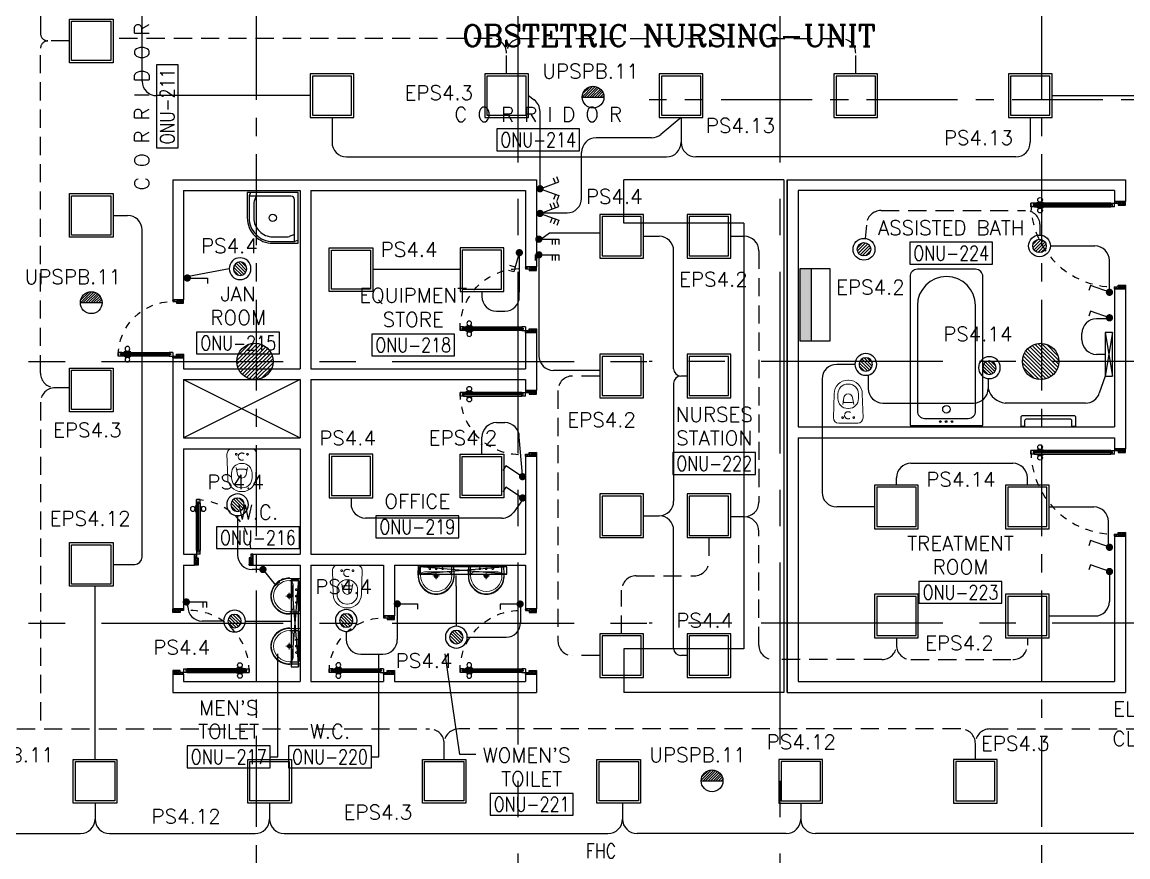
# Model space of a CAD drawing. Extents: x 0 to 92.9, y -1.3 to 78.2.
# Drawn here: x 15.58 to 30.79, y 13.13 to 24.61 of the extents above; entities that cross this region are included whole.
import ezdxf
from ezdxf.enums import TextEntityAlignment as Align

# ---------------------------------------------------------------- set-up
doc = ezdxf.new("R2010")
doc.units = 0
doc.header["$MEASUREMENT"] = 0
for name, pattern in [('CENTER', [2, 1.25, -0.25, 0.25, -0.25]), ('CENTER2', [1.125, 0.75, -0.125, 0.125, -0.125]), ('CENTERX2', [4, 2.5, -0.5, 0.5, -0.5]), ('DASHED', [0.75, 0.5, -0.25]), ('HIDDEN', [0.375, 0.25, -0.125]), ('HIDDEN2', [0.1875, 0.125, -0.0625])]:
    doc.linetypes.add(name, pattern=pattern)
doc.layers.get('0').update_dxf_attribs({"color": 11, "linetype": 'CONTINUOUS'})
for name, color, linetype in [('A-FUR-ACCES', 11, 'CONTINUOUS'), ('AXES', 11, 'CENTERX2'), ('AXES1', 11, 'CENTER'), ('COUNTER', 11, 'CONTINUOUS'), ('DIM', 11, 'CONTINUOUS'), ('DOOR', 11, 'CONTINUOUS'), ('E-CLINE', 2, 'CONTINUOUS'), ('E-HLINE', 2, 'HIDDEN'), ('E-LITE', 4, 'CONTINUOUS'), ('E-SWITCH', 4, 'CONTINUOUS'), ('E-SWITCHES', 4, 'CENTER2'), ('E-TEXT', 4, 'CONTINUOUS'), ('E-TRXT', 4, 'CONTINUOUS'), ('EL-LITE', 4, 'CONTINUOUS'), ('FHC', 11, 'CONTINUOUS'), ('FIX', 11, 'CONTINUOUS'), ('HAT', 11, 'CONTINUOUS'), ('RM-BOX', 11, 'CONTINUOUS'), ('RM-IND', 11, 'CONTINUOUS'), ('RM-NAME', 11, 'CONTINUOUS'), ('RM-NO', 11, 'CONTINUOUS'), ('TITLE', 4, 'CONTINUOUS'), ('WALL', 11, 'CONTINUOUS')]:
    doc.layers.add(name, color=color, linetype=linetype)
doc.styles.add('ROMANC', font='romanc', dxfattribs={"height": 0.1})
doc.styles.add('ROMANS', font='ROMANS.shx', dxfattribs={"width": 0.6})

# ---------------------------------------------------------------- blocks, each defined once
blk = doc.blocks.new('L42')
at = {"layer": 'E-LITE'}
for p, q in [((0.3, 0.3), (-0.3, 0.3)), ((-0.3, 0.3), (-0.3, -0.3)), ((0.3, -0.3), (0.3, 0.3)), ((-0.3, -0.3), (0.3, -0.3))]:
    blk.add_line(p, q, dxfattribs=at)
at = {"layer": 'E-LITE', "color": 8}
blk.add_lwpolyline([(-0.27, 0.27), (-0.27, -0.27), (0.27, -0.27), (0.27, 0.27)], close=True, dxfattribs=at)
blk = doc.blocks.new('*X49')
at = {"color": 0}
for p, q in [((21548.527, 18540.142), (21548.801, 18540.415)), ((21548.529, 18539.966), (21548.977, 18540.414)), ((21548.584, 18539.845), (21549.098, 18540.359)), ((21548.672, 18539.756), (21549.187, 18540.271)), ((21548.793, 18539.7), (21549.243, 18540.15)), ((21548.966, 18539.696), (21549.246, 18539.977))]:
    blk.add_line(p, q, dxfattribs=at)
blk = doc.blocks.new('SPOT')
at = {"layer": 'E-LITE'}
for radius in [0.6, 0.369]:
    blk.add_circle((0, 0), radius, dxfattribs=at)
at = {"layer": 'E-LITE', "color": 8}
blk.add_blockref('*X49', (-21548.886, -18540.056), dxfattribs=at)
blk = doc.blocks.new('MR14')
at = {"layer": 'E-LITE'}
for p, q in [((-600, 100), (-600, 0)), ((-600, 0), (600, 0)), ((600, 0), (600, 100))]:
    blk.add_line(p, q, dxfattribs=at)
at = {"layer": 'E-LITE', "color": 8}
for p, q in [((600, 100), (-600, 0)), ((600, 0), (-600, 100))]:
    blk.add_line(p, q, dxfattribs=at)
at = {"layer": 'E-LITE', "color": 3}
blk.add_line((600, 100), (-600, 100), dxfattribs=at)
blk = doc.blocks.new('2G1W')
for p, q in [((0, 0), (0.55, 0)), ((0.45, 0), (0.45, -0.15)), ((0.55, 0), (0.55, -0.15))]:
    blk.add_line(p, q)
at = {"const_width": 0.1}
blk.add_lwpolyline([(-0.05, 0, 1), (0.05, 0, 1)], format="xyb", close=True, dxfattribs=at)
blk = doc.blocks.new('MR20')
at = {"layer": 'E-LITE'}
for p, q in [((-300, 100), (-300, 0)), ((-300, 100), (-300, 0)), ((-300, 0), (300, 0)), ((-300, 0), (300, 0)), ((-300, 0), (300, 0)), ((-300, 0), (-300, 0)), ((300, 0), (300, 100)), ((300, 0), (300, 100)), ((300, 0), (300, 0))]:
    blk.add_line(p, q, dxfattribs=at)
at = {"layer": 'E-LITE', "color": 3}
blk.add_line((300, 100), (-300, 100), dxfattribs=at)
at = {"layer": 'E-LITE', "color": 8}
for p, q in [((300, 0), (-300, 100)), ((300, 100), (-300, 0))]:
    blk.add_line(p, q, dxfattribs=at)
blk = doc.blocks.new('RM1')
at = {"layer": 'RM-BOX'}
blk.add_lwpolyline([(570, -200), (-570, -200), (-570, -500), (570, -500)], close=True, dxfattribs=at)
at = {"layer": 'RM-NAME', "style": 'ROMANS'}
for tag, p in [('ROOMNAME1', (0, 324)), ('ROOMNAME2', (0, 0))]:
    blk.add_attdef(tag, text='', height=200, dxfattribs=at).set_placement(p, align=Align.MIDDLE)
at = {"layer": 'RM-NO', "style": 'ROMANS', "width": 0.8}
blk.add_attdef('ROOMNO', text='', height=200, dxfattribs=at).set_placement((0, -350), align=Align.MIDDLE)
blk = doc.blocks.new('BTUB1')
at = {"layer": 'FIX'}
for points in [[(-500, -25), (-500, -2075, 0.414214), (-400, -2175), (400, -2175, 0.414214), (500, -2075), (500, -25)], [(-400, -1675, 1), (400, -1675), (400, -225, 0.414214), (300, -125), (-300, -125, 0.414214), (-400, -225)]]:
    blk.add_lwpolyline(points, format="xyb", close=True, dxfattribs=at)
for centre, radius in [((-75, -81), 11), ((5, -81), 11), ((85, -81), 11), ((0, -250), 52.2)]:
    blk.add_circle(centre, radius, dxfattribs=at)
blk = doc.blocks.new('JAN-001')
for p, q in [((730, -30), (30, -30)), ((30, -30), (30, -730)), ((80, -130), (80, -705)), ((705, -80), (130, -80)), ((610, -80), (635, -152)), ((688, -30), (704, -76)), ((705, -380), (705, -84)), ((730, -380), (730, -30)), ((640, -380), (640, -184)), ((30, -688), (76, -704)), ((30, -730), (380, -730)), ((80, -610), (152, -635)), ((84, -705), (380, -705)), ((184, -640), (380, -640))]:
    blk.add_line(p, q)
blk.add_circle((380, -380), 50)
for centre, radius, start, end in [((130, -130), 50, 90, 180), ((540, -184), 100, 0, 19.0039), ((680, -84), 25, 0, 19.0039), ((380, -380), 350, 270, 0), ((380, -380), 325, 270, 0), ((380, -380), 260, 270, 0), ((84, -680), 25, 250.9961, 270), ((184, -540), 100, 250.9961, 270)]:
    blk.add_arc(centre, radius, start, end)
blk = doc.blocks.new('DOOR80')
at = {"layer": 'DOOR', "color": 0, "linetype": 'ByBlock'}
for p, q in [((-91, 805), (-91, 740)), ((-82, 805), (-91, 805)), ((-82, 728), (-82, 818)), ((-75, 818), (-82, 818)), ((-82, 805), (-82, 740)), ((-75, 850), (-75, 900)), ((-75, 900), (-25, 900)), ((-25, 900), (-75, 900)), ((-58, 850), (-75, 850)), ((-58, 850), (-58, 870)), ((-42, 870), (-58, 870)), ((-42, 850), (-42, 870)), ((-25, 850), (-42, 850)), ((-25, 850), (-25, 900)), ((-25, 818), (-18, 818)), ((-18, 728), (-18, 818)), ((-18, 805), (-18, 740)), ((-18, 805), (-9, 805)), ((-9, 805), (-9, 740)), ((-82, 740), (-91, 740)), ((-75, 728), (-82, 728)), ((-25, 728), (-18, 728)), ((-18, 740), (-9, 740)), ((-75, 200), (-58, 200)), ((-75, 150), (-75, 200)), ((-58, 200), (-58, 180)), ((-58, 180), (-42, 180)), ((-42, 200), (-25, 200)), ((-42, 180), (-42, 200)), ((-25, 200), (-25, 150)), ((-800, 150), (-800, 0)), ((-800, 150), (-775, 150)), ((-800, 0), (-800, 150)), ((-750, 0), (-800, 0)), ((-775, 150), (-775, 100)), ((-775, 100), (-750, 100)), ((-750, 100), (-750, 0)), ((-75, 150), (-25, 150)), ((-50, 100), (-50, 0)), ((-25, 100), (-50, 100)), ((-50, 0), (0, 0)), ((0, 150), (-25, 150)), ((-25, 150), (-25, 100)), ((0, 0), (0, 150)), ((0, 150), (0, 0))]:
    blk.add_line(p, q, dxfattribs=at)
at = {"layer": 'DOOR', "linetype": 'ByBlock'}
for p, q in [((-75, 850), (-75, 200)), ((-58, 200), (-58, 850)), ((-42, 200), (-42, 850)), ((-25, 200), (-25, 850))]:
    blk.add_line(p, q, dxfattribs=at)
at = {"layer": 'DOOR', "color": 9, "linetype": 'ByBlock'}
for p, q in [((-750, 0), (-800, 114)), ((-750, 0), (-800, 40)), ((-750, 0), (-763, 100)), ((-50, 0), (0, 114)), ((-50, 0), (-37, 100)), ((-50, 0), (0, 40))]:
    blk.add_line(p, q, dxfattribs=at)
at = {"layer": 'DOOR', "color": 0, "linetype": 'ByBlock'}
for centre in [(-124, 773), (24, 773)]:
    blk.add_circle(centre, 32.4, dxfattribs=at)
at = {"layer": 'DOOR', "linetype": 'HIDDEN', "ltscale": 0.5}
blk.add_arc((-25, 150), 750, 90, 180, dxfattribs=at)
at = {"layer": 'DOOR', "color": 9, "linetype": 'ByBlock'}
for centre, radius, start, end in [((-750, 0), 154, 103.7142, 108.8947), ((-750, 0), 134, 100.72, 111.8402), ((-750, 0), 94.4, 90, 121.9818), ((-750, 0), 74.4, 90, 132.2236), ((-750, 0), 54.4, 90, 156.7926), ((-750, 0), 34.4, 90, 180), ((-750, 0), 14.4, 90, 180), ((-50, 0), 94.4, 58.0182, 90), ((-50, 0), 74.4, 47.7764, 90), ((-50, 0), 54.4, 23.2074, 90), ((-50, 0), 34.4, 0, 90), ((-50, 0), 14.4, 0, 90), ((-50, 0), 134, 68.1598, 79.28), ((-50, 0), 114, 64.0838, 77.3774), ((-50, 0), 154, 71.1053, 76.2858)]:
    blk.add_arc(centre, radius, start, end, dxfattribs=at)
blk = doc.blocks.new('DOOR90')
at = {"layer": 'DOOR', "linetype": 'ByBlock'}
for p, q in [((0, 0), (-150, 0)), ((-200, -25), (-1000, -25)), ((-200, -42), (-1000, -42)), ((-200, -58), (-1000, -58)), ((-1000, -75), (-200, -75))]:
    blk.add_line(p, q, dxfattribs=at)
at = {"layer": 'DOOR', "color": 0, "linetype": 'ByBlock'}
for p, q in [((-150, 0), (-150, -25)), ((-150, 0), (0, 0)), ((0, -50), (0, 0)), ((-1050, -25), (-1050, -75)), ((-1050, -75), (-1050, -25)), ((-1000, -25), (-1050, -25)), ((-1000, -75), (-1050, -75)), ((-1020, -42), (-1020, -58)), ((-1000, -42), (-1020, -42)), ((-1000, -58), (-1020, -58)), ((-1000, -25), (-1000, -42)), ((-1000, -58), (-1000, -75)), ((-968, -25), (-968, -18)), ((-878, -18), (-968, -18)), ((-968, -75), (-968, -82)), ((-878, -82), (-968, -82)), ((-955, -18), (-955, -9)), ((-955, -9), (-890, -9)), ((-955, -18), (-890, -18)), ((-955, -82), (-955, -91)), ((-955, -82), (-890, -82)), ((-955, -91), (-890, -91)), ((-890, -18), (-890, -9)), ((-890, -82), (-890, -91)), ((-878, -25), (-878, -18)), ((-878, -75), (-878, -82)), ((-200, -42), (-200, -25)), ((-200, -25), (-150, -25)), ((-180, -42), (-200, -42)), ((-200, -75), (-200, -58)), ((-200, -58), (-180, -58)), ((-150, -75), (-200, -75)), ((-180, -58), (-180, -42)), ((-150, -75), (-150, -25)), ((-150, -25), (-100, -25)), ((-100, -25), (-100, -50)), ((-100, -50), (0, -50)), ((-150, -900), (-150, -875)), ((-150, -875), (-100, -875)), ((0, -900), (-150, -900)), ((-150, -900), (0, -900)), ((-100, -850), (0, -850)), ((-100, -875), (-100, -850)), ((0, -850), (0, -900))]:
    blk.add_line(p, q, dxfattribs=at)
at = {"layer": 'DOOR', "color": 9, "linetype": 'ByBlock'}
for p, q in [((0, -50), (-114, 0)), ((0, -50), (-40, 0)), ((0, -50), (-100, -37)), ((0, -850), (-114, -900)), ((0, -850), (-100, -863)), ((0, -850), (-40, -900))]:
    blk.add_line(p, q, dxfattribs=at)
at = {"layer": 'DOOR', "color": 0, "linetype": 'ByBlock'}
for centre in [(-923, 24), (-923, -124)]:
    blk.add_circle(centre, 32.4, dxfattribs=at)
at = {"layer": 'DOOR', "color": 9, "linetype": 'ByBlock'}
for centre, radius, start, end in [((0, -50), 74.4, 137.7764, 180), ((0, -50), 54.4, 113.2074, 180), ((0, -50), 154, 161.1053, 166.2858), ((0, -50), 134, 158.1598, 169.28), ((0, -50), 114, 154.0838, 167.3774), ((0, -50), 94.4, 148.0182, 180), ((0, -50), 34.4, 90, 180), ((0, -50), 14.4, 90, 180), ((0, -850), 154, 193.7142, 198.8947), ((0, -850), 134, 190.72, 201.8402), ((0, -850), 94.4, 180, 211.9818), ((0, -850), 74.4, 180, 222.2236), ((0, -850), 54.4, 180, 246.7926), ((0, -850), 34.4, 180, 270), ((0, -850), 14.4, 180, 270)]:
    blk.add_arc(centre, radius, start, end, dxfattribs=at)
at = {"layer": 'DOOR', "linetype": 'HIDDEN', "ltscale": 0.5}
blk.add_arc((-222, -50), 828, 178.2701, 275.003, dxfattribs=at)
blk = doc.blocks.new('LAV1')
at = {"layer": 'FIX', "linetype": 'ByBlock', "ltscale": 0.3}
for p, q in [((-280, 210), (-275, 50)), ((-245, 210), (-245, 85)), ((245, 210), (245, 85)), ((280, 210), (275, 50)), ((0, 60), (-220, 60)), ((0, 60), (220, 60))]:
    blk.add_line(p, q, dxfattribs=at)
at = {"layer": 'FIX', "linetype": 'Continuous', "lineweight": 20}
for p, q in [((-275, 210), (-275, 50)), ((275, 210), (275, 50)), ((0, 50), (-275, 50)), ((0, 50), (-252, 50)), ((0, 155), (-181, 155)), ((0, 155), (181, 155)), ((0, 50), (275, 50)), ((0, 50), (252, 50))]:
    blk.add_line(p, q, dxfattribs=at)
at = {"layer": 'FIX', "linetype": 'DASHED', "lineweight": 20, "ltscale": 0.05}
for p, q in [((50, 220), (-50, 220)), ((0, 170), (0, 270)), ((0, 170), (0, 270))]:
    blk.add_line(p, q, dxfattribs=at)
at = {"layer": 'FIX', "lineweight": 20}
for p, q in [((16, 107), (-15, 107)), ((0, 92), (0, 123))]:
    blk.add_line(p, q, dxfattribs=at)
for centre, radius in [((0, 220), 29.5), ((0, 220), 22.5), ((0, 107), 15.5)]:
    blk.add_circle(centre, radius, dxfattribs=at)
at = {"layer": 'FIX', "linetype": 'HIDDEN', "lineweight": 20, "ltscale": 0.05}
for centre in [(-100, 107), (100, 107)]:
    blk.add_circle(centre, 12.4, dxfattribs=at)
at = {"layer": 'FIX', "linetype": 'ByBlock', "ltscale": 0.3}
for centre, radius, start, end in [((7, 220), 287, 91.3776, 182.0064), ((-7, 220), 287, 357.9936, 88.6224), ((-220, 85), 24.9, 179.7021, 269.9486), ((220, 85), 24.9, 270.0514, 0.2979)]:
    blk.add_arc(centre, radius, start, end, dxfattribs=at)
at = {"layer": 'FIX', "linetype": 'Continuous', "lineweight": 20}
for centre, radius, start, end in [((8, 217), 283, 91.6988, 181.351), ((8, 212), 253, 91.7328, 180.4884), ((-8, 217), 283, 358.649, 88.3012), ((-8, 212), 253, 359.5116, 88.2672), ((-179, 222), 66.9, 190.2006, 268.0786), ((179, 222), 66.9, 271.9214, 349.7994)]:
    blk.add_arc(centre, radius, start, end, dxfattribs=at)
blk = doc.blocks.new('WC1')
at = {"layer": 'FIX', "lineweight": 20}
for p, q in [((-210, 204), (-538, 194)), ((-727, 5), (-727, -5)), ((-674, 5), (-674, -5)), ((-534, 24), (-540, 0)), ((-540, 0), (-534, -24)), ((-475, 141), (-538, 141)), ((-395, 76), (-490, 60)), ((-339, 5), (-339, -5)), ((-137, 0), (-137, 131)), ((-137, -131), (-137, 0)), ((-538, -141), (-475, -141)), ((-490, -60), (-395, -76)), ((-538, -194), (-210, -204)), ((-213, -204), (-210, -204))]:
    blk.add_line(p, q, dxfattribs=at)
at = {"layer": 'FIX', "linetype": 'Continuous', "lineweight": 20}
blk.add_line((-420, -47), (-420, 45), dxfattribs=at)
at = {"layer": 'FIX', "linetype": 'HIDDEN2', "lineweight": 20, "ltscale": 0.3}
blk.add_circle((-245, 0), 49.8, dxfattribs=at)
at = {"layer": 'FIX', "linetype": 'HIDDEN', "lineweight": 20, "ltscale": 0.05}
for centre in [(-213, 78), (-213, -77)]:
    blk.add_circle(centre, 11.6, dxfattribs=at)
at = {"layer": 'FIX', "lineweight": 20}
for centre, radius, start, end in [((-538, 5), 189, 90, 180), ((-210, 131), 73, 360, 90), ((-538, 5), 136, 90, 180), ((-473, -7), 68.2, 128.9242, 152.8468), ((-464, -18), 82, 108.496, 128.9242), ((-475, 5), 136, 360, 90), ((-538, -5), 189, 180, 270), ((-538, -5), 136, 180, 270), ((-473, 7), 68.2, 207.1532, 231.0758), ((-464, 18), 82, 231.0758, 251.504), ((-475, -5), 136, 270, 0), ((-210, -131), 73, 270, 0)]:
    blk.add_arc(centre, radius, start, end, dxfattribs=at)
at = {"layer": 'FIX', "linetype": 'Continuous', "lineweight": 20}
for centre, start, end in [((-443, 46), 357.6662, 91.6121), ((-442, -46), 268.3879, 2.3338)]:
    blk.add_arc(centre, 22.3, start, end, dxfattribs=at)
blk = doc.blocks.new('DOOR100')
at = {"layer": 'DOOR', "color": 0, "linetype": 'ByBlock'}
for p, q in [((-83, 1129), (-83, 1219)), ((-76, 1219), (-83, 1219)), ((-76, 1251), (-76, 1301)), ((-76, 1301), (-26, 1301)), ((-26, 1301), (-76, 1301)), ((-59, 1251), (-76, 1251)), ((-59, 1251), (-59, 1271)), ((-43, 1271), (-59, 1271)), ((-43, 1251), (-43, 1271)), ((-26, 1251), (-43, 1251)), ((-26, 1251), (-26, 1301)), ((-26, 1219), (-19, 1219)), ((-19, 1129), (-19, 1219)), ((-92, 1206), (-92, 1141)), ((-83, 1206), (-92, 1206)), ((-83, 1141), (-92, 1141)), ((-83, 1206), (-83, 1141)), ((-76, 1129), (-83, 1129)), ((-26, 1129), (-19, 1129)), ((-19, 1206), (-19, 1141)), ((-19, 1206), (-10, 1206)), ((-19, 1141), (-10, 1141)), ((-10, 1206), (-10, 1141)), ((-76, 200), (-59, 200)), ((-76, 150), (-76, 200)), ((-59, 200), (-59, 180)), ((-59, 180), (-43, 180)), ((-43, 200), (-26, 200)), ((-43, 180), (-43, 200)), ((-26, 200), (-26, 150)), ((-1201, 0), (-1201, 150)), ((-1201, 150), (-1176, 150)), ((-1201, 150), (-1201, 0)), ((-1151, 0), (-1201, 0)), ((-1176, 150), (-1176, 100)), ((-1176, 100), (-1151, 100)), ((-1151, 100), (-1151, 0)), ((-76, 150), (-26, 150)), ((-51, 100), (-51, 0)), ((-26, 100), (-51, 100)), ((-51, 0), (-1, 0)), ((-1, 150), (-26, 150)), ((-26, 150), (-26, 100)), ((-1, 150), (-1, 0))]:
    blk.add_line(p, q, dxfattribs=at)
at = {"layer": 'DOOR', "linetype": 'ByBlock'}
for p, q in [((-76, 1251), (-76, 200)), ((-59, 200), (-59, 1251)), ((-43, 200), (-43, 1251)), ((-26, 200), (-26, 1251))]:
    blk.add_line(p, q, dxfattribs=at)
at = {"layer": 'DOOR', "color": 9, "linetype": 'ByBlock'}
for p, q in [((-1151, 0), (-1201, 114)), ((-1151, 0), (-1201, 40)), ((-1151, 0), (-1164, 100)), ((-51, 0), (-1, 114)), ((-51, 0), (-38, 100)), ((-51, 0), (-1, 40))]:
    blk.add_line(p, q, dxfattribs=at)
at = {"layer": 'DOOR', "color": 0, "linetype": 'ByBlock'}
for centre in [(-125, 1174), (22, 1174)]:
    blk.add_circle(centre, 32.4, dxfattribs=at)
at = {"layer": 'DOOR', "linetype": 'HIDDEN', "ltscale": 0.5}
blk.add_arc((-27, 152), 1149, 89.961, 180.0931, dxfattribs=at)
at = {"layer": 'DOOR', "color": 9, "linetype": 'ByBlock'}
for centre, radius, start, end in [((-1151, 0), 154, 103.7142, 108.8947), ((-1151, 0), 134, 100.72, 111.8402), ((-1151, 0), 94.4, 90, 121.9818), ((-1151, 0), 74.4, 90, 132.2236), ((-1151, 0), 54.4, 90, 156.7926), ((-1151, 0), 34.4, 90, 180), ((-1151, 0), 14.4, 90, 180), ((-51, 0), 94.4, 58.0182, 90), ((-51, 0), 74.4, 47.7764, 90), ((-51, 0), 54.4, 23.2074, 90), ((-51, 0), 34.4, 0, 90), ((-51, 0), 14.4, 0, 90), ((-51, 0), 134, 68.1598, 79.28), ((-51, 0), 114, 64.0838, 77.3774), ((-51, 0), 154, 71.1053, 76.2858)]:
    blk.add_arc(centre, radius, start, end, dxfattribs=at)
blk = doc.blocks.new('2G2W')
for p, q in [((0.517, 0.188), (0.466, 0.329)), ((0, 0), (0.517, 0.188)), ((0, 0), (0.517, -0.188)), ((0.423, 0.154), (0.372, 0.295)), ((0.423, -0.154), (0.372, -0.295)), ((0.517, -0.188), (0.466, -0.329))]:
    blk.add_line(p, q)
at = {"const_width": 0.1}
blk.add_lwpolyline([(-0.05, 0, 1), (0.05, 0, 1)], format="xyb", close=True, dxfattribs=at)
blk = doc.blocks.new('3G2W')
for p, q in [((0.517, 0.188), (0.466, 0.329)), ((0, 0), (0.517, 0.188)), ((0, 0), (0.517, -0.188)), ((0.329, 0.12), (0.278, 0.261)), ((0.423, 0.154), (0.372, 0.295)), ((0.329, -0.12), (0.278, -0.261)), ((0.423, -0.154), (0.372, -0.295)), ((0.517, -0.188), (0.466, -0.329))]:
    blk.add_line(p, q)
at = {"const_width": 0.1}
blk.add_lwpolyline([(-0.05, 0, 1), (0.05, 0, 1)], format="xyb", close=True, dxfattribs=at)
blk = doc.blocks.new('EL')
at = {"layer": 'EL-LITE'}
h = blk.add_hatch(dxfattribs=at)
h.set_pattern_fill('ANSI31', color=4, scale=0.2, style=0)
h.set_pattern_definition([(45, (587.071197, 567.777136), (-0.0176776695, 0.0176776695), [])])
h.paths.add_polyline_path([(0.15, 0, 1), (-0.15, 0)])
at = {"layer": 'EL-LITE', "color": 4}
blk.add_line((-0.15, 0), (0.15, 0), dxfattribs=at)
blk.add_circle((0, 0), 0.15, dxfattribs=at)

msp = doc.modelspace()

# ---------------------------------------------------------------- hatches: boundary and pattern name
at = {"layer": 'A-FUR-ACCES'}
msp.add_hatch(color=11, dxfattribs=at).paths.add_polyline_path([(26.283, 21.217), (26.433, 21.217), (26.433, 20.217), (26.283, 20.217)])
at = {"layer": 'HAT'}
h = msp.add_hatch(dxfattribs=at)
h.set_pattern_fill('ANSI31', color=256, scale=0.3, style=0)
h.set_pattern_definition([(45, (-42.45683, -23.69573), (-0.026516504, 0.026516504), [])])
h.paths.add_polyline_path([(18.533, 19.939), (18.783, 19.939), (18.783, 20.189, 0.414214)])
h.paths.add_polyline_path([(18.783, 20.189), (18.783, 19.939), (19.033, 19.939, 0.414214)])
h.paths.add_polyline_path([(19.033, 19.939), (18.783, 19.939), (18.783, 19.689, 0.414214)])
h.paths.add_polyline_path([(18.783, 19.939), (18.533, 19.939, 0.414214), (18.783, 19.689)])
h = msp.add_hatch(dxfattribs=at)
h.set_pattern_fill('ANSI31', color=256, scale=0.3, style=0)
h.set_pattern_definition([(135, (90.82487, -23.696837), (0.026516504, 0.026516504), [])])
h.paths.add_polyline_path([(29.835, 19.938), (29.585, 19.938), (29.585, 20.188, -0.414214)])
h.paths.add_polyline_path([(29.585, 20.188), (29.585, 19.938), (29.335, 19.938, -0.414214)])
h.paths.add_polyline_path([(29.335, 19.938), (29.585, 19.938), (29.585, 19.688, -0.414214)])
h.paths.add_polyline_path([(29.585, 19.938), (29.835, 19.938, -0.414214), (29.585, 19.688)])

# ---------------------------------------------------------------- linework, layer by layer
at = {"layer": 'A-FUR-ACCES', "color": 11}
msp.add_line((26.433, 21.217), (26.433, 20.217), dxfattribs=at)
msp.add_lwpolyline([(26.28, 21.217), (26.688, 21.217), (26.688, 20.217), (26.28, 20.217)], close=True, dxfattribs=at)
at = {"layer": 'A-FUR-ACCES'}
msp.add_lwpolyline([(29.991, 19.145), (29.391, 19.145, 0.414214), (29.366, 19.12), (29.366, 19.045), (29.316, 19.045), (29.316, 19.17, -0.414214), (29.341, 19.195), (30.041, 19.195, -0.414214), (30.066, 19.17), (30.066, 19.045), (30.016, 19.045), (30.016, 19.12, 0.414214)], format="xyb", close=True, dxfattribs=at)
at = {"layer": 'AXES'}
for p, q in [((22.403, -1.327), (22.403, 77.486)), ((26.003, -1.327), (26.003, 77.486)), ((0.672, 19.938), (24.203, 19.938)), ((92.243, 19.938), (24.203, 19.938)), ((0.672, 16.338), (24.203, 16.338)), ((92.243, 16.338), (24.203, 16.338))]:
    msp.add_line(p, q, dxfattribs=at)
at = {"layer": 'AXES1'}
for p, q in [((29.603, 5.538), (29.603, 64.358)), ((18.803, 5.538), (18.803, 28.054)), ((82.443, 23.538), (24.203, 23.538))]:
    msp.add_line(p, q, dxfattribs=at)
at = {"layer": 'COUNTER', "linetype": 'ByBlock'}
for p, q in [((26.053, 22.438), (23.853, 22.438)), ((23.853, 21.838), (23.853, 22.438)), ((26.053, 22.438), (26.053, 15.388)), ((26.103, 15.388), (26.103, 22.438)), ((26.103, 15.388), (26.103, 22.438)), ((25.503, 21.838), (23.853, 21.838)), ((25.503, 21.838), (25.503, 15.988)), ((23.853, 15.988), (23.853, 15.388)), ((25.503, 15.988), (23.853, 15.988)), ((26.053, 15.388), (23.853, 15.388))]:
    msp.add_line(p, q, dxfattribs=at)
at = {"layer": 'DIM', "color": 0, "linetype": 'Continuous'}
for p, q in [((19.403, 19.688), (17.803, 18.888)), ((17.803, 19.688), (19.403, 18.888))]:
    msp.add_line(p, q, dxfattribs=at)
at = {"layer": 'E-CLINE', "color": 4}
for p, q in [((17.232, 23.794), (17.232, 26.547)), ((19.543, 23.594), (17.432, 23.594)), ((29.743, 23.594), (30.935, 23.594)), ((19.843, 23.294), (19.843, 22.952)), ((24.643, 23.294), (24.643, 22.952)), ((29.443, 23.294), (29.443, 22.952)), ((20.043, 22.752), (24.443, 22.752)), ((29.243, 22.752), (24.843, 22.752)), ((16.833, 21.947), (17.031, 21.947)), ((17.231, 17.247), (17.231, 21.747)), ((24.54, 19.838), (24.54, 21.46)), ((21.604, 21.201), (20.404, 21.201)), ((27.032, 19.898), (26.782, 19.898)), ((24.54, 19.638), (24.54, 18.016)), ((26.582, 19.698), (26.582, 18.138)), ((27.216, 19.752), (27.216, 19.566)), ((28.864, 19.703), (28.864, 19.566)), ((30.473, 19.736), (30.392, 19.501)), ((27.416, 19.366), (28.664, 19.366)), ((30.203, 19.366), (29.098, 19.366)), ((27.803, 18.538), (29.203, 18.538)), ((27.603, 18.238), (27.603, 18.338)), ((29.403, 18.238), (29.403, 18.338)), ((24.125, 17.816), (24.34, 17.816)), ((27.303, 17.938), (26.782, 17.938)), ((24.54, 15.994), (24.54, 17.616)), ((16.833, 17.147), (17.131, 17.147)), ((21.552, 16.847), (21.552, 16.995)), ((16.585, 14.465), (16.585, 16.847)), ((19.244, 16.739), (19.283, 16.739)), ((21.552, 16.847), (21.552, 16.297)), ((18.653, 16.368), (19.283, 16.368)), ((23.837, 13.865), (23.837, 13.646)), ((11.985, 13.446), (16.385, 13.446)), ((16.785, 13.446), (18.785, 13.446)), ((19.185, 13.446), (23.637, 13.446)), ((26.088, 13.446), (24.037, 13.446)), ((30.888, 13.446), (26.488, 13.446))]:
    msp.add_line(p, q, dxfattribs=at)
at = {"layer": 'E-CLINE', "color": 4, "linetype": 'ByBlock'}
for p, q in [((24.125, 21.66), (24.34, 21.66)), ((25.325, 21.66), (25.511, 21.66)), ((24.725, 19.738), (24.64, 19.738)), ((25.511, 17.802), (25.325, 17.802)), ((24.725, 15.894), (24.64, 15.894)), ((16.585, 13.865), (16.585, 13.646)), ((18.985, 13.865), (18.985, 13.646)), ((26.288, 13.865), (26.288, 13.646))]:
    msp.add_line(p, q, dxfattribs=at)
at = {"layer": 'E-CLINE', "color": 4}
for centre, radius, start, end in [((17.432, 23.794), 0.2, 180, 270), ((20.043, 22.952), 0.2, 180, 270), ((24.443, 22.952), 0.2, 270, 0), ((24.843, 22.952), 0.2, 180, 270), ((29.243, 22.952), 0.2, 270, 0), ((17.031, 21.747), 0.2, 0, 90), ((26.782, 19.698), 0.2, 90, 180), ((27.416, 19.566), 0.2, 180, 270), ((28.664, 19.566), 0.2, 270, 0), ((29.128, 19.638), 0.274, 195.2872, 263.7302), ((30.203, 19.566), 0.2, 270, 341.0685), ((27.803, 18.338), 0.2, 90, 180), ((29.203, 18.338), 0.2, 0, 90), ((26.782, 18.138), 0.2, 180, 270), ((24.34, 18.016), 0.2, 270, 0), ((24.34, 17.616), 0.2, 0, 90), ((17.131, 17.247), 0.1, 270, 0), ((23.637, 13.646), 0.2, 270, 0), ((24.037, 13.646), 0.2, 180, 270)]:
    msp.add_arc(centre, radius, start, end, dxfattribs=at)
at = {"layer": 'E-CLINE', "color": 4, "linetype": 'ByBlock'}
for centre, radius, start, end in [((24.34, 21.46), 0.2, 0, 90), ((25.511, 21.46), 0.2, 0, 90), ((24.64, 19.838), 0.1, 180, 270), ((24.64, 19.638), 0.1, 90, 180), ((25.511, 18.002), 0.2, 270, 0), ((25.511, 17.602), 0.2, 0, 90), ((24.64, 15.994), 0.1, 180, 270), ((16.385, 13.646), 0.2, 270, 0), ((16.785, 13.646), 0.2, 180, 270), ((18.785, 13.646), 0.2, 270, 0), ((19.185, 13.646), 0.2, 180, 270), ((26.088, 13.646), 0.2, 270, 0), ((26.488, 13.646), 0.2, 180, 270)]:
    msp.add_arc(centre, radius, start, end, dxfattribs=at)
at = {"layer": 'E-HLINE', "color": 4}
for p, q in [((15.836, 31.447), (15.836, 24.447)), ((16.233, 24.347), (15.936, 24.347)), ((22.043, 24.378), (16.833, 24.378)), ((22.443, 24.378), (26.843, 24.378)), ((15.836, 19.777), (15.836, 24.247)), ((22.243, 23.894), (22.243, 24.178)), ((27.043, 23.894), (27.043, 24.178)), ((27.391, 22.014), (29.377, 22.014)), ((27.191, 21.814), (27.172, 21.63)), ((29.577, 21.677), (29.577, 21.814)), ((25.711, 21.46), (25.711, 18.002)), ((23.525, 19.738), (23.149, 19.738)), ((16.233, 19.577), (16.036, 19.577)), ((22.949, 19.538), (22.949, 16.094)), ((15.836, 19.377), (15.836, 14.884)), ((25.025, 17.516), (25.025, 17.191)), ((25.711, 16.038), (25.711, 17.602)), ((24.025, 16.991), (24.825, 16.991)), ((23.825, 16.194), (23.825, 16.791)), ((27.603, 16.138), (27.603, 16.038)), ((29.403, 16.138), (29.403, 16.038)), ((23.525, 15.894), (23.149, 15.894)), ((27.403, 15.838), (25.911, 15.838)), ((27.803, 15.838), (29.203, 15.838)), ((14.385, 14.884), (21.185, 14.884)), ((28.488, 14.884), (21.585, 14.884)), ((28.888, 14.884), (35.688, 14.884)), ((21.385, 14.465), (21.385, 14.684)), ((28.688, 14.465), (28.688, 14.684))]:
    msp.add_line(p, q, dxfattribs=at)
for centre, radius, start, end in [((15.936, 24.447), 0.1, 180, 270), ((15.936, 24.247), 0.1, 90, 180), ((22.043, 24.178), 0.2, 0, 90), ((22.443, 24.178), 0.2, 90, 180), ((26.843, 24.178), 0.2, 0, 90), ((27.391, 21.814), 0.2, 90, 180), ((29.377, 21.814), 0.2, 0, 90), ((16.036, 19.777), 0.2, 180, 270), ((23.149, 19.538), 0.2, 90, 180), ((16.036, 19.377), 0.2, 90, 180), ((24.825, 17.191), 0.2, 270, 0), ((24.025, 16.791), 0.2, 90, 180), ((23.149, 16.094), 0.2, 180, 270), ((25.911, 16.038), 0.2, 180, 270), ((27.403, 16.038), 0.2, 270, 0), ((27.803, 16.038), 0.2, 180, 270), ((29.203, 16.038), 0.2, 270, 0), ((21.185, 14.684), 0.2, 0, 90), ((21.585, 14.684), 0.2, 90, 180), ((28.488, 14.684), 0.2, 360, 90), ((28.888, 14.684), 0.2, 90, 180)]:
    msp.add_arc(centre, radius, start, end, dxfattribs=at)
at = {"layer": 'E-SWITCH', "color": 4}
for p, q in [((22.543, 23.594), (22.621, 23.537)), ((22.703, 22.338), (22.703, 23.376)), ((23.274, 22.182), (23.274, 22.814)), ((22.726, 21.982), (23.074, 21.982)), ((22.687, 21.62), (22.962, 21.62)), ((22.712, 21.62), (22.831, 21.709)), ((22.831, 21.709), (23.525, 21.709)), ((22.868, 21.62), (22.868, 21.545)), ((22.913, 21.62), (22.913, 21.545)), ((22.962, 21.62), (22.962, 21.545)), ((29.72, 21.527), (30.332, 21.527)), ((22.418, 21.434), (22.343, 21.17)), ((22.418, 21.434), (22.418, 20.892)), ((22.636, 21.404), (22.636, 21.329)), ((22.687, 21.404), (22.962, 21.404)), ((22.687, 21.379), (22.687, 20.016)), ((22.868, 21.404), (22.868, 21.329)), ((22.913, 21.404), (22.913, 21.329)), ((22.962, 21.404), (22.962, 21.329)), ((30.532, 20.89), (30.532, 21.327)), ((18.429, 21.214), (17.869, 21.106)), ((22.343, 21.17), (22.27, 21.191)), ((22.359, 21.236), (22.287, 21.257)), ((17.854, 21.086), (18.129, 21.086)), ((18.129, 21.086), (18.129, 21.011)), ((30.273, 20.982), (30.248, 20.912)), ((30.532, 20.89), (30.273, 20.982)), ((21.904, 20.901), (21.904, 20.83)), ((22.418, 20.83), (22.418, 20.892)), ((22.104, 20.63), (22.218, 20.63)), ((30.273, 20.631), (30.248, 20.561)), ((30.532, 20.539), (30.273, 20.631)), ((30.511, 20.525), (30.354, 20.525)), ((29.603, 20.019), (29.603, 20.339)), ((30.154, 20.236), (30.154, 20.325)), ((30.473, 20.036), (30.354, 20.036)), ((23.525, 19.816), (22.887, 19.816)), ((22.104, 19.097), (22.218, 19.097)), ((21.904, 18.663), (21.904, 18.897)), ((22.462, 18.379), (22.418, 18.897)), ((22.231, 18.503), (22.191, 18.44)), ((22.462, 18.354), (22.231, 18.503)), ((22.231, 18.209), (22.191, 18.146)), ((22.462, 18.06), (22.231, 18.209)), ((20.104, 18.063), (20.104, 17.984)), ((22.462, 18.035), (22.342, 17.867)), ((18.545, 17.818), (18.545, 17.277)), ((29.703, 17.938), (30.318, 17.938)), ((22.179, 17.784), (20.304, 17.784)), ((30.518, 17.404), (30.518, 17.738)), ((30.273, 17.475), (30.248, 17.404)), ((30.532, 17.383), (30.273, 17.475)), ((18.888, 17.077), (18.745, 17.077)), ((18.894, 17.077), (19.068, 16.864)), ((30.273, 17.142), (30.248, 17.071)), ((30.532, 17.049), (30.273, 17.142)), ((19.068, 16.864), (19.126, 16.912)), ((30.532, 17.024), (30.532, 16.638)), ((17.859, 16.568), (17.859, 16.614)), ((20.741, 16.605), (20.741, 16.113)), ((20.741, 16.605), (21.016, 16.605)), ((21.016, 16.605), (21.016, 16.53)), ((22.429, 16.602), (22.154, 16.602)), ((22.154, 16.602), (22.154, 16.527)), ((22.436, 16.602), (22.436, 16.347)), ((29.703, 16.438), (30.332, 16.438)), ((18.353, 16.368), (18.059, 16.368)), ((20.039, 16.226), (20.039, 16.113)), ((21.702, 16.147), (22.236, 16.147)), ((20.239, 15.913), (20.541, 15.913))]:
    msp.add_line(p, q, dxfattribs=at)
at = {"layer": 'E-SWITCH', "color": 4, "const_width": 0.05}
for points in [[(22.662, 21.62, 1), (22.712, 21.62, 1)], [(22.397, 21.448, 1), (22.439, 21.421, 1)], [(22.662, 21.404, 1), (22.712, 21.404, 1)], [(17.829, 21.086, 1), (17.879, 21.086, 1)], [(30.511, 20.876, -1), (30.553, 20.904, -1)], [(30.511, 20.525, -1), (30.553, 20.553, -1)], [(22.456, 18.33, -1), (22.469, 18.378, -1)], [(22.456, 18.036, -1), (22.469, 18.085, -1)], [(30.511, 17.369, -1), (30.553, 17.397, -1)], [(18.869, 17.077, -1), (18.919, 17.077, -1)], [(30.511, 17.036, -1), (30.553, 17.063, -1)], [(20.716, 16.605, 1), (20.766, 16.605, 1)], [(22.454, 16.602, -1), (22.404, 16.602, -1)]]:
    msp.add_lwpolyline(points, format="xyb", close=True, dxfattribs=at)
at = {"layer": 'E-SWITCH', "color": 4}
for centre, start, end in [((22.503, 23.376), 0, 53.8927), ((23.074, 22.182), 270, 0), ((30.332, 21.327), 0, 90), ((22.104, 20.83), 180, 270), ((22.218, 20.83), 270, 0), ((30.354, 20.325), 90, 180), ((30.354, 20.236), 180, 270), ((22.887, 20.016), 180, 270), ((22.104, 18.897), 90, 180), ((22.218, 18.897), 0, 90), ((20.304, 17.984), 180, 270), ((22.179, 17.984), 270, 324.3159), ((30.318, 17.738), 0, 90), ((18.745, 17.277), 180, 270), ((30.332, 16.638), 270, 0), ((18.059, 16.568), 180, 270), ((22.236, 16.347), 270, 0), ((20.239, 16.113), 180, 270), ((20.541, 16.113), 270, 0)]:
    msp.add_arc(centre, 0.2, start, end, dxfattribs=at)
at = {"layer": 'RM-IND'}
for p, q in [((19.1, 14.501), (19.1, 15.918)), ((20.485, 14.501), (20.485, 15.918)), ((21.599, 14.533), (21.399, 15.918)), ((18.991, 14.501), (19.1, 14.501)), ((20.386, 14.501), (20.485, 14.501)), ((21.821, 14.533), (21.599, 14.533))]:
    msp.add_line(p, q, dxfattribs=at)
at = {"layer": 'TITLE', "linetype": 'Continuous'}
for p, q in [((24.643, 23.294), (24.366, 23.061)), ((24.237, 23.014), (23.474, 23.014))]:
    msp.add_line(p, q, dxfattribs=at)
for centre, start, end in [((23.474, 22.814), 90, 180), ((24.237, 23.214), 270, 310.1396)]:
    msp.add_arc(centre, 0.2, start, end, dxfattribs=at)
at = {"layer": 'WALL'}
for p, q in [((17.653, 22.438), (22.653, 22.438)), ((17.653, 22.438), (17.653, 20.788)), ((26.103, 22.438), (30.753, 22.438)), ((17.803, 22.288), (19.403, 22.288)), ((17.803, 22.288), (17.803, 20.788)), ((19.403, 22.288), (19.403, 19.838)), ((19.553, 22.288), (19.553, 19.838)), ((19.553, 22.288), (22.503, 22.288)), ((30.603, 22.288), (26.253, 22.288)), ((17.653, 20.788), (17.803, 20.788)), ((17.653, 19.988), (17.653, 16.538)), ((17.653, 19.988), (17.803, 19.988)), ((17.803, 19.988), (17.803, 19.838)), ((17.803, 19.838), (19.403, 19.838)), ((19.553, 19.838), (22.503, 19.838)), ((17.803, 19.688), (19.403, 19.688)), ((17.803, 19.688), (17.803, 18.888)), ((19.403, 19.688), (19.403, 18.888)), ((19.553, 19.688), (22.503, 19.688)), ((19.553, 19.688), (19.553, 17.288)), ((22.503, 19.538), (22.653, 19.538)), ((17.803, 18.888), (19.403, 18.888)), ((17.803, 18.738), (19.403, 18.738)), ((17.803, 18.738), (17.803, 17.288)), ((19.403, 18.738), (19.403, 17.288)), ((22.503, 18.638), (22.653, 18.638)), ((17.803, 17.138), (17.803, 16.538)), ((19.403, 17.138), (19.403, 15.538)), ((19.553, 17.138), (19.553, 15.538)), ((20.553, 17.138), (20.553, 16.438)), ((20.703, 17.138), (20.703, 16.438)), ((17.653, 15.638), (17.653, 15.388)), ((17.803, 15.638), (17.803, 15.538)), ((20.553, 15.638), (20.553, 15.538)), ((20.703, 15.638), (20.703, 15.538))]:
    msp.add_line(p, q, dxfattribs=at)
at = {"layer": 'WALL', "linetype": 'ByBlock'}
for p, q in [((22.653, 22.438), (22.653, 21.238)), ((26.103, 22.438), (26.103, 15.388)), ((26.103, 22.438), (26.103, 15.388)), ((30.753, 22.438), (30.753, 22.138)), ((22.503, 22.288), (22.503, 21.238)), ((26.253, 22.288), (26.253, 19.038)), ((30.603, 22.288), (30.603, 22.138)), ((30.753, 22.138), (30.603, 22.138)), ((22.653, 21.238), (22.503, 21.238)), ((30.603, 20.938), (30.603, 19.038)), ((30.753, 20.938), (30.603, 20.938)), ((30.753, 20.938), (30.753, 18.738)), ((22.503, 20.338), (22.503, 19.838)), ((22.653, 20.338), (22.503, 20.338)), ((22.653, 20.338), (22.653, 19.538)), ((22.503, 19.688), (22.503, 19.538)), ((26.253, 19.038), (30.603, 19.038)), ((26.253, 18.888), (30.603, 18.888)), ((26.253, 18.888), (26.253, 15.538)), ((30.603, 18.888), (30.603, 18.738)), ((30.753, 18.738), (30.603, 18.738)), ((22.503, 18.638), (22.503, 17.288)), ((22.653, 18.638), (22.653, 16.538)), ((30.753, 17.538), (30.603, 17.538)), ((30.603, 17.538), (30.603, 15.538)), ((30.753, 17.538), (30.753, 15.388)), ((17.803, 17.288), (17.953, 17.288)), ((17.953, 17.138), (17.953, 17.288)), ((18.753, 17.288), (19.403, 17.288)), ((18.753, 17.138), (18.753, 17.288)), ((19.553, 17.288), (22.503, 17.288)), ((17.803, 17.138), (17.953, 17.138)), ((18.753, 17.138), (19.403, 17.138)), ((19.553, 17.138), (20.553, 17.138)), ((20.703, 17.138), (22.503, 17.138)), ((22.503, 17.138), (22.503, 16.538)), ((17.803, 16.538), (17.653, 16.538)), ((20.703, 16.438), (20.553, 16.438)), ((22.503, 16.538), (22.653, 16.538)), ((17.803, 15.638), (17.653, 15.638)), ((17.803, 15.538), (19.403, 15.538)), ((19.553, 15.538), (20.553, 15.538)), ((20.703, 15.638), (20.553, 15.638)), ((20.703, 15.538), (22.503, 15.538)), ((22.503, 15.638), (22.503, 15.538)), ((22.503, 15.638), (22.653, 15.638)), ((22.653, 15.638), (22.653, 15.388)), ((26.253, 15.538), (30.603, 15.538)), ((17.653, 15.388), (22.653, 15.388)), ((26.103, 15.388), (30.753, 15.388))]:
    msp.add_line(p, q, dxfattribs=at)
at = {"layer": 'WALL'}
for centre in [(18.783, 19.939), (29.585, 19.938)]:
    msp.add_circle(centre, 0.25, dxfattribs=at)

# ---------------------------------------------------------------- block references
at = {"layer": 'DOOR', "color": 0, "linetype": 'ByBlock', "xscale": 0.000999999996565748, "yscale": 0.000999999996565748, "zscale": 0.001, "rotation": 90}
for p in [(30.753, 22.139), (30.753, 18.739)]:
    msp.add_blockref('DOOR100', p, dxfattribs=at)
at = {"layer": 'DOOR', "color": 0, "linetype": 'Continuous', "yscale": 0.000999999996565748, "zscale": 0.001}
for name, p, xscale, rotation in [('DOOR90', (22.653, 20.338), -0.001000000003841706, 180), ('DOOR80', (17.803, 19.988), -0.000999999996565748, 90), ('DOOR90', (17.653, 15.638), 0.001000000003841706, 180), ('DOOR80', (20.703, 15.638), -0.000999999996565748, 90), ('DOOR90', (22.653, 15.638), -0.001000000003841706, 180)]:
    msp.add_blockref(name, p, dxfattribs=dict(at, xscale=xscale, rotation=rotation))
for name, p, xscale in [('DOOR90', (22.653, 19.538), 0.001000000003841706), ('DOOR80', (17.953, 17.138), -0.001000000003841706)]:
    msp.add_blockref(name, p, dxfattribs=dict(at, xscale=xscale))
at = {"layer": 'E-CLINE', "color": 4, "xscale": 0.0009999999892897904, "yscale": 0.0009999999892897904, "zscale": 0.001, "rotation": 90}
msp.add_blockref('MR20', (30.573, 20.036), dxfattribs=at)
at = {"layer": 'E-LITE', "color": 4, "xscale": -1}
for p, rotation in [((16.533, 24.347), 180), ((16.533, 21.947), 180), ((20.104, 21.201), 270), ((16.533, 19.547), 180), ((21.904, 18.363), 90), ((16.533, 17.147), 180), ((16.585, 14.165), 180), ((18.985, 14.165), 180), ((21.385, 14.165), 180), ((23.785, 14.165), 180)]:
    msp.add_blockref('L42', p, dxfattribs=dict(at, rotation=rotation))
at = {"layer": 'E-LITE', "color": 4}
for p, rotation in [((19.843, 23.594), 270), ((22.243, 23.594), 270), ((24.643, 23.594), 270), ((27.043, 23.594), 270), ((29.443, 23.594), 270), ((21.904, 21.201), 90), ((20.104, 18.363), 270), ((26.288, 14.165), 180), ((28.688, 14.165), 180)]:
    msp.add_blockref('L42', p, dxfattribs=dict(at, rotation=rotation))
at = {"layer": 'E-LITE'}
for p in [(23.432, 23.573), (16.533, 20.747), (25.068, 14.171)]:
    msp.add_blockref('EL', p, dxfattribs=at)
at = {"layer": 'E-LITE', "color": 4}
for p in [(23.825, 21.66), (25.025, 21.66), (23.825, 19.738), (25.025, 19.738), (23.825, 17.816), (25.025, 17.816), (27.603, 17.938), (29.403, 17.938), (27.603, 16.438), (29.403, 16.438), (23.825, 15.894), (25.025, 15.894)]:
    msp.add_blockref('L42', p, dxfattribs=at)
at = {"layer": 'E-LITE', "color": 4, "xscale": 0.25, "yscale": 0.25, "zscale": 0.25}
for p in [(27.157, 21.481), (29.57, 21.527)]:
    msp.add_blockref('SPOT', p, dxfattribs=at)
at = {"layer": 'E-LITE', "color": 4, "xscale": -0.25, "yscale": 0.25, "zscale": 0.25, "rotation": 180}
for p in [(18.579, 21.214), (27.182, 19.898), (28.881, 19.853), (18.545, 17.968), (18.503, 16.368), (20.039, 16.376), (21.552, 16.147)]:
    msp.add_blockref('SPOT', p, dxfattribs=at)
at = {"layer": 'E-SWITCH', "color": 4, "xscale": -0.5, "yscale": 0.5, "zscale": 0.5, "rotation": 180}
for name, p in [('2G2W', (22.703, 22.313)), ('3G2W', (22.703, 21.974))]:
    msp.add_blockref(name, p, dxfattribs=at)
at = {"layer": 'E-SWITCH', "color": 4, "xscale": 0.5, "yscale": 0.5, "zscale": 0.5}
msp.add_blockref('2G1W', (17.84, 16.631), dxfattribs=at)
at = {"layer": 'E-SWITCHES', "color": 4, "xscale": 0.001000000003841706, "yscale": 0.0009999999892897904, "zscale": 0.001}
msp.add_blockref('MR14', (21.647, 17.014), dxfattribs=at)
at = {"layer": 'E-SWITCHES', "color": 4, "xscale": 0.0009999999892897904, "yscale": 0.0009999999892897904, "zscale": 0.001, "rotation": 90}
msp.add_blockref('MR14', (19.383, 16.338), dxfattribs=at)
at = {"layer": 'FIX'}
for name, p, xscale, yscale, zscale, rotation in [('JAN-001', (19.408, 22.293), 0.000999999996565748, 0.000999999996565748, 0.001, 270), ('BTUB1', (28.291, 19.031), 0.001000000003841706, 0.000999999996565748, 0.001, 180), ('WC1', (26.94, 18.953), -0.000999999996565748, 0.000999999996565748, 0.001, 90), ('WC1', (18.603, 18.875), -0.000999999996565748, 0.000999999996565748, 0.001, 270), ('WC1', (20.053, 17.275), -0.000999999996565748, 0.000999999996565748, 0.001, 270), ('LAV1', (21.275, 17.182), 0.0008800000068731606, 0.000879999999597203, 0.00087999999978, 180), ('LAV1', (21.964, 17.182), 0.0008800000068731606, 0.000879999999597203, 0.00087999999978, 180), ('LAV1', (19.447, 16.712), 0.000879999999597203, 0.000879999999597203, 0.00087999999978, 90), ('LAV1', (19.447, 16.023), 0.000879999999597203, 0.000879999999597203, 0.00087999999978, 90)]:
    msp.add_blockref(name, p, dxfattribs=dict(at, xscale=xscale, yscale=yscale, zscale=zscale, rotation=rotation))
at = {"layer": 'RM-NO', "xscale": 0.000999999996565748, "yscale": 0.000999999996565748, "zscale": 0.001, "rotation": 90}
msp.add_blockref('RM1', (17.228, 23.446), dxfattribs=at).add_auto_attribs({'ROOMNO': 'ONU-211', 'ROOMNAME2': 'C O R R I D O R'})
at = {"layer": 'RM-NO', "xscale": 0.001000000003841706, "yscale": 0.000999999996565748, "zscale": 0.001}
for p, values in [((22.677, 23.336), {'ROOMNO': 'ONU-214', 'ROOMNAME2': 'C O R R I D O R'}), ((28.356, 21.777), {'ROOMNO': 'ONU-224', 'ROOMNAME2': 'ASSISTED BATH'}), ((18.552, 20.542), {'ROOMNO': 'ONU-215', 'ROOMNAME2': 'ROOM', 'ROOMNAME1': 'JAN'}), ((20.959, 20.515), {'ROOMNO': 'ONU-218', 'ROOMNAME2': 'STORE', 'ROOMNAME1': 'EQUIPMENT'}), ((25.097, 18.885), {'ROOMNO': 'ONU-222', 'ROOMNAME2': 'STATION', 'ROOMNAME1': 'NURSES'}), ((21.015, 18.015), {'ROOMNO': 'ONU-219', 'ROOMNAME2': 'OFFICE'}), ((18.824, 17.865), {'ROOMNO': 'ONU-216', 'ROOMNAME2': 'W.C.'}), ((28.483, 17.113), {'ROOMNO': 'ONU-223', 'ROOMNAME2': 'ROOM', 'ROOMNAME1': 'TREATMENT'}), ((18.422, 14.851), {'ROOMNO': 'ONU-217', 'ROOMNAME2': 'TOILET', 'ROOMNAME1': "MEN'S"}), ((19.816, 14.851), {'ROOMNO': 'ONU-220', 'ROOMNAME2': 'W.C.'}), ((22.587, 14.199), {'ROOMNO': 'ONU-221', 'ROOMNAME2': 'TOILET', 'ROOMNAME1': "WOMEN'S "})]:
    msp.add_blockref('RM1', p, dxfattribs=at).add_auto_attribs(values)

# ---------------------------------------------------------------- texts
at = {"layer": 'E-TEXT', "color": 4, "style": 'ROMANS'}
for s, p in [('EPS4.3', (20.84, 23.534)), ('PS4.13', (24.982, 23.082)), ('PS4.13', (28.255, 22.915)), ('PS4.4', (23.333, 22.108)), ('PS4.4', (18.042, 21.429)), ('PS4.4', (20.512, 21.379)), ('EPS4.2', (24.615, 20.968)), ('EPS4.2', (26.774, 20.859)), ('PS4.14', (28.246, 20.216)), ('EPS4.2', (23.078, 19.035)), ('EPS4.3', (16.008, 18.896)), ('PS4.4', (19.667, 18.785)), ('EPS4.2', (21.172, 18.789)), ('PS4.14', (28.013, 18.217)), ('PS4.4', (18.127, 18.181)), ('EPS4.12', (15.96, 17.679)), ('PS4.4', (19.612, 16.742)), ('PS4.4', (24.577, 16.278)), ('EPS4.2', (27.998, 15.967)), ('PS4.4', (17.386, 15.907)), ('PS4.4', (20.718, 15.723)), ('ELECTRICAL', (30.582, 15.061)), ('PS4.12', (25.819, 14.606)), ('EPS4.3', (28.765, 14.585)), ('CLOSET', (30.573, 14.652)), ('EPS4.3', (20.003, 13.639)), ('PS4.12', (17.361, 13.583))]:
    msp.add_text(s, height=0.2, dxfattribs=at).set_placement(p)
at = {"layer": 'E-TRXT', "color": 4, "style": 'ROMANS'}
for p in [(22.734, 23.83), (15.616, 21.003), (14.691, 14.428), (24.205, 14.428)]:
    msp.add_text('UPSPB.11', height=0.2, dxfattribs=at).set_placement(p)
at = {"layer": 'FHC', "style": 'ROMANS', "width": 0.8}
msp.add_text('FHC', height=0.2, dxfattribs=at).set_placement((23.332, 13.107))
at = {"layer": 'RM-NO', "style": 'ROMANC'}
msp.add_text('OBSTETRIC NURSING-UNIT', height=0.3, dxfattribs=at).set_placement((24.475, 24.42), align=Align.MIDDLE)

doc.saveas('drawing.dxf')
